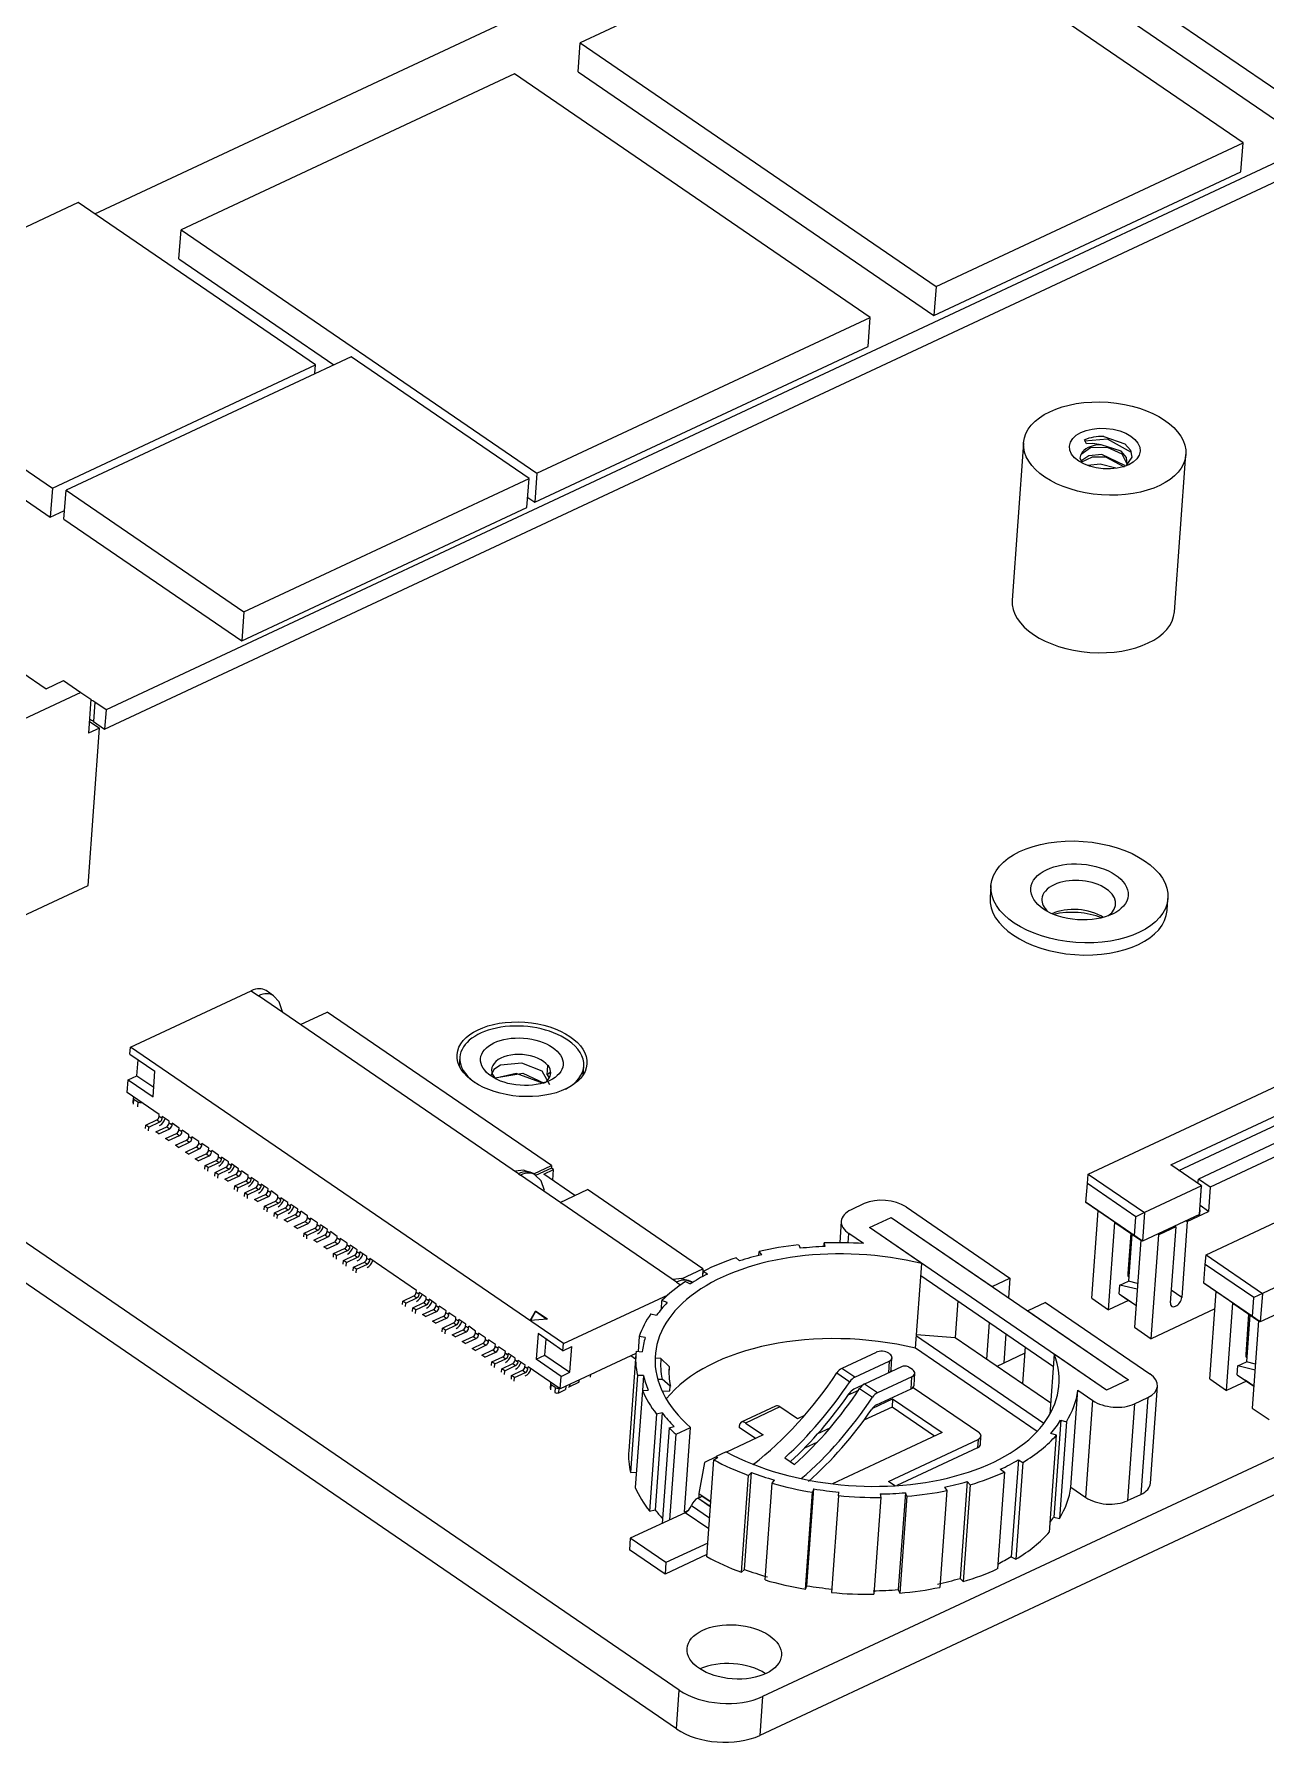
# Model space of a CAD drawing. Header units: millimetres. Extents: x 239 to 841, y 198 to 536.
# Drawn here: x 789.48 to 810.3, y 198.19 to 227.14 of the extents above; entities that cross this region are included whole.
import ezdxf

# ---------------------------------------------------------------- set-up
doc = ezdxf.new("R2010")
doc.units = ezdxf.units.MM

msp = doc.modelspace()

# ---------------------------------------------------------------- linework, layer by layer
for p, q in [((790.504, 224.105), (811.517, 233.935)), ((805.012, 229.941), (811.028, 225.822)), ((803.9, 229.421), (798.71, 226.993)), ((809.915, 225.302), (803.9, 229.421)), ((804.976, 229.45), (810.992, 225.331)), ((818.87, 228.901), (790.696, 215.721)), ((790.672, 215.393), (818.846, 228.574)), ((798.674, 226.502), (798.71, 226.993)), ((798.71, 226.993), (804.725, 222.874)), ((797.598, 226.473), (791.963, 223.836)), ((803.613, 222.354), (797.598, 226.473)), ((798.674, 226.502), (804.69, 222.383)), ((804.725, 222.874), (809.915, 225.302)), ((809.88, 224.811), (809.915, 225.302)), ((804.69, 222.383), (809.88, 224.811)), ((790.226, 224.295), (785.778, 222.214)), ((794.237, 221.549), (790.226, 224.295)), ((791.927, 223.345), (791.963, 223.836)), ((791.963, 223.836), (797.979, 219.718)), ((791.927, 223.345), (794.547, 221.552)), ((800.384, 199.148), (765.862, 222.785)), ((804.725, 222.874), (804.69, 222.383)), ((797.979, 219.718), (803.613, 222.354)), ((803.578, 221.863), (803.613, 222.354)), ((800.337, 198.493), (765.814, 222.13)), ((785.778, 222.214), (789.788, 219.468)), ((797.943, 219.227), (803.578, 221.863)), ((785.742, 221.723), (789.752, 218.977)), ((789.788, 219.468), (794.237, 221.549)), ((794.838, 221.688), (790.019, 219.434)), ((794.226, 221.402), (794.237, 221.549)), ((797.846, 219.629), (794.838, 221.688)), ((782.947, 220.687), (789.681, 216.077)), ((806.206, 220.235), (806.013, 217.574)), ((807.27, 220.213), (807.237, 220.282)), ((808.755, 217.375), (808.949, 220.035)), ((789.788, 219.468), (789.752, 218.977)), ((789.984, 218.942), (790.019, 219.434)), ((790.019, 219.434), (793.027, 217.374)), ((793.027, 217.374), (797.846, 219.629)), ((797.811, 219.138), (797.846, 219.629)), ((797.979, 219.718), (797.943, 219.227)), ((797.823, 219.309), (797.943, 219.227)), ((789.752, 218.977), (789.994, 219.09)), ((789.984, 218.942), (792.991, 216.883)), ((792.991, 216.883), (797.811, 219.138)), ((793.027, 217.374), (792.991, 216.883)), ((840.719, 217.247), (801.794, 199.038)), ((840.671, 216.593), (801.747, 198.383)), ((790.27, 216.015), (788.398, 215.139)), ((789.681, 216.077), (789.977, 216.215)), ((789.977, 216.215), (790.27, 216.015)), ((790.27, 216.015), (790.44, 215.897)), ((790.44, 215.897), (790.399, 215.324)), ((790.505, 215.851), (790.481, 215.523)), ((790.696, 215.721), (790.505, 215.851)), ((790.696, 215.721), (790.672, 215.393)), ((790.391, 212.75), (790.584, 215.411)), ((790.584, 215.411), (790.399, 215.324)), ((790.413, 215.528), (790.584, 215.411)), ((790.481, 215.523), (790.672, 215.393)), ((788.818, 212.014), (790.391, 212.75)), ((805.654, 212.75), (805.639, 212.545)), ((808.631, 212.328), (808.646, 212.532)), ((807.296, 207.872), (815.452, 211.688)), ((791.109, 210.016), (793.148, 210.97)), ((793.148, 210.97), (793.273, 210.884)), ((797.668, 207.875), (793.273, 210.884)), ((793.526, 210.887), (793.4, 210.973)), ((808.694, 208.026), (814.922, 210.939)), ((808.829, 207.933), (814.909, 210.777)), ((793.982, 210.398), (794.436, 210.611)), ((798.227, 208.015), (794.436, 210.611)), ((815.114, 210.573), (809.16, 207.787)), ((809.29, 206.507), (817.445, 210.323)), ((815.315, 210.435), (809.361, 207.65)), ((791.1, 209.897), (791.109, 210.016)), ((791.1, 209.897), (791.521, 209.609)), ((798.428, 205.005), (791.109, 210.016)), ((791.217, 209.533), (791.236, 209.804)), ((791.49, 209.175), (791.521, 209.609)), ((796.677, 209.847), (796.666, 209.701)), ((798.152, 209.55), (798.163, 209.707)), ((798.209, 209.592), (798.152, 209.55)), ((798.163, 209.707), (798.168, 209.713)), ((798.761, 209.549), (798.771, 209.694)), ((791.053, 209.251), (791.068, 209.463)), ((791.068, 209.463), (791.217, 209.533)), ((791.068, 209.463), (791.49, 209.175)), ((791.217, 209.533), (791.501, 209.338)), ((791.596, 208.879), (791.053, 209.251)), ((791.155, 209.158), (791.149, 209.076)), ((791.162, 209.055), (791.168, 209.137)), ((791.168, 209.137), (791.235, 209.092)), ((791.235, 209.092), (791.229, 209.01)), ((791.368, 208.701), (791.554, 208.788)), ((791.418, 208.667), (791.604, 208.753)), ((791.554, 208.788), (791.604, 208.753)), ((791.594, 208.846), (791.596, 208.879)), ((791.644, 208.812), (791.594, 208.846)), ((791.644, 208.812), (791.646, 208.844)), ((791.763, 208.764), (791.646, 208.844)), ((791.761, 208.732), (791.763, 208.764)), ((791.811, 208.697), (791.761, 208.732)), ((791.811, 208.697), (791.813, 208.73)), ((791.93, 208.65), (791.813, 208.73)), ((791.364, 208.64), (791.368, 208.701)), ((791.418, 208.667), (791.368, 208.701)), ((791.414, 208.605), (791.418, 208.667)), ((791.535, 208.587), (791.721, 208.673)), ((791.586, 208.552), (791.535, 208.587)), ((791.586, 208.552), (791.771, 208.639)), ((791.703, 208.472), (791.888, 208.559)), ((791.753, 208.438), (791.703, 208.472)), ((791.721, 208.673), (791.771, 208.639)), ((791.753, 208.438), (791.938, 208.525)), ((791.87, 208.358), (792.055, 208.444)), ((791.888, 208.559), (791.938, 208.525)), ((791.928, 208.617), (791.93, 208.65)), ((791.978, 208.583), (791.928, 208.617)), ((791.978, 208.583), (791.98, 208.616)), ((792.097, 208.535), (791.98, 208.616)), ((792.055, 208.444), (792.105, 208.41)), ((792.095, 208.503), (792.097, 208.535)), ((792.145, 208.468), (792.095, 208.503)), ((792.145, 208.468), (792.148, 208.501)), ((792.264, 208.421), (792.148, 208.501)), ((791.92, 208.323), (791.87, 208.358)), ((791.92, 208.323), (792.105, 208.41)), ((792.037, 208.243), (792.222, 208.33)), ((792.087, 208.209), (792.037, 208.243)), ((792.087, 208.209), (792.272, 208.296)), ((792.204, 208.129), (792.389, 208.216)), ((792.222, 208.33), (792.272, 208.296)), ((792.254, 208.095), (792.439, 208.181)), ((792.262, 208.388), (792.264, 208.421)), ((792.312, 208.354), (792.262, 208.388)), ((792.312, 208.354), (792.315, 208.387)), ((792.432, 208.307), (792.315, 208.387)), ((792.389, 208.216), (792.439, 208.181)), ((792.429, 208.274), (792.432, 208.307)), ((792.479, 208.24), (792.429, 208.274)), ((792.479, 208.24), (792.482, 208.272)), ((792.599, 208.192), (792.482, 208.272)), ((792.596, 208.159), (792.599, 208.192)), ((792.646, 208.125), (792.596, 208.159)), ((792.646, 208.125), (792.649, 208.158)), ((792.766, 208.078), (792.649, 208.158)), ((792.254, 208.095), (792.204, 208.129)), ((792.366, 207.953), (792.371, 208.014)), ((792.371, 208.014), (792.556, 208.101)), ((792.421, 207.98), (792.371, 208.014)), ((792.417, 207.919), (792.421, 207.98)), ((792.421, 207.98), (792.606, 208.067)), ((792.534, 207.839), (792.538, 207.9)), ((792.538, 207.9), (792.723, 207.987)), ((792.588, 207.866), (792.538, 207.9)), ((792.556, 208.101), (792.606, 208.067)), ((792.584, 207.804), (792.588, 207.866)), ((792.588, 207.866), (792.774, 207.952)), ((792.705, 207.786), (792.89, 207.872)), ((792.723, 207.987), (792.774, 207.952)), ((792.763, 208.045), (792.766, 208.078)), ((792.814, 208.011), (792.763, 208.045)), ((792.814, 208.011), (792.816, 208.043)), ((792.933, 207.963), (792.816, 208.043)), ((792.89, 207.872), (792.941, 207.838)), ((792.931, 207.931), (792.933, 207.963)), ((792.981, 207.896), (792.931, 207.931)), ((792.981, 207.896), (792.983, 207.929)), ((793.1, 207.849), (792.983, 207.929)), ((797.668, 207.875), (797.701, 207.852)), ((800.341, 206.045), (797.701, 207.852)), ((797.954, 207.855), (797.92, 207.878)), ((797.927, 207.874), (798.227, 208.015)), ((798.224, 207.974), (797.956, 207.848)), ((798.094, 207.871), (798.261, 207.949)), ((798.621, 207.51), (798.094, 207.871)), ((798.227, 208.015), (798.224, 207.974)), ((798.261, 207.949), (798.224, 207.974)), ((798.248, 207.766), (798.261, 207.949)), ((807.283, 207.71), (807.296, 207.872)), ((807.296, 207.872), (808.249, 207.22)), ((809.212, 207.671), (808.694, 208.026)), ((792.755, 207.751), (792.705, 207.786)), ((792.755, 207.751), (792.941, 207.838)), ((792.868, 207.61), (792.872, 207.671)), ((792.872, 207.671), (793.058, 207.758)), ((792.922, 207.637), (792.872, 207.671)), ((792.918, 207.576), (792.922, 207.637)), ((792.922, 207.637), (793.108, 207.724)), ((793.039, 207.557), (793.225, 207.644)), ((793.058, 207.758), (793.108, 207.724)), ((793.089, 207.523), (793.275, 207.609)), ((793.098, 207.816), (793.1, 207.849)), ((793.148, 207.782), (793.098, 207.816)), ((793.148, 207.782), (793.15, 207.815)), ((793.267, 207.735), (793.15, 207.815)), ((793.225, 207.644), (793.275, 207.609)), ((793.265, 207.702), (793.267, 207.735)), ((793.315, 207.668), (793.265, 207.702)), ((793.315, 207.668), (793.317, 207.7)), ((793.434, 207.62), (793.317, 207.7)), ((793.432, 207.587), (793.434, 207.62)), ((793.482, 207.553), (793.432, 207.587)), ((793.482, 207.553), (793.484, 207.586)), ((793.601, 207.506), (793.484, 207.586)), ((798.371, 207.393), (798.833, 207.61)), ((800.786, 206.272), (798.833, 207.61)), ((807.26, 207.391), (807.283, 207.71)), ((808.102, 207.149), (807.283, 207.71)), ((809.212, 207.671), (808.249, 207.22)), ((809.15, 207.714), (809.16, 207.787)), ((809.361, 207.65), (809.16, 207.787)), ((809.177, 207.188), (809.212, 207.671)), ((809.185, 207.268), (809.214, 207.67)), ((809.212, 207.671), (809.214, 207.67)), ((809.361, 207.65), (809.331, 207.241)), ((793.035, 207.495), (793.039, 207.557)), ((793.089, 207.523), (793.039, 207.557)), ((793.085, 207.461), (793.089, 207.523)), ((793.206, 207.442), (793.392, 207.529)), ((793.257, 207.408), (793.206, 207.442)), ((793.257, 207.408), (793.442, 207.495)), ((793.369, 207.267), (793.374, 207.328)), ((793.374, 207.328), (793.559, 207.415)), ((793.424, 207.294), (793.374, 207.328)), ((793.392, 207.529), (793.442, 207.495)), ((793.419, 207.232), (793.424, 207.294)), ((793.424, 207.294), (793.609, 207.38)), ((793.541, 207.214), (793.726, 207.3)), ((793.559, 207.415), (793.609, 207.38)), ((793.599, 207.473), (793.601, 207.506)), ((793.649, 207.439), (793.599, 207.473)), ((793.649, 207.439), (793.651, 207.471)), ((793.768, 207.391), (793.651, 207.471)), ((793.726, 207.3), (793.776, 207.266)), ((793.766, 207.359), (793.768, 207.391)), ((793.816, 207.324), (793.766, 207.359)), ((793.816, 207.324), (793.819, 207.357)), ((793.935, 207.277), (793.819, 207.357)), ((793.933, 207.244), (793.935, 207.277)), ((803.513, 207.372), (803.289, 207.267)), ((804.218, 207.317), (805.975, 206.114)), ((807.26, 207.391), (807.261, 207.389)), ((808.078, 206.83), (807.26, 207.391)), ((808.214, 206.737), (807.261, 207.389)), ((809.331, 207.241), (809.19, 207.338)), ((793.536, 207.152), (793.541, 207.214)), ((793.591, 207.179), (793.541, 207.214)), ((793.586, 207.118), (793.591, 207.179)), ((793.591, 207.179), (793.776, 207.266)), ((793.708, 207.099), (793.893, 207.186)), ((793.758, 207.065), (793.708, 207.099)), ((793.758, 207.065), (793.943, 207.152)), ((793.875, 206.985), (794.06, 207.072)), ((793.925, 206.95), (793.875, 206.985)), ((793.893, 207.186), (793.943, 207.152)), ((793.925, 206.95), (794.11, 207.037)), ((793.983, 207.21), (793.933, 207.244)), ((793.983, 207.21), (793.986, 207.243)), ((794.103, 207.163), (793.986, 207.243)), ((794.06, 207.072), (794.11, 207.037)), ((794.1, 207.13), (794.103, 207.163)), ((794.15, 207.095), (794.1, 207.13)), ((794.15, 207.095), (794.153, 207.128)), ((794.27, 207.048), (794.153, 207.128)), ((794.267, 207.015), (794.27, 207.048)), ((794.317, 206.981), (794.267, 207.015)), ((794.317, 206.981), (794.32, 207.014)), ((794.437, 206.934), (794.32, 207.014)), ((803.124, 207.075), (803.098, 206.711)), ((803.598, 206.966), (803.969, 207.139)), ((803.598, 206.966), (803.969, 207.139)), ((803.969, 207.139), (807.979, 204.393)), ((803.969, 207.139), (805.673, 205.972)), ((807.359, 205.773), (807.466, 207.249)), ((807.643, 205.579), (807.75, 207.052)), ((807.75, 207.052), (808.185, 206.755)), ((808.078, 206.83), (808.102, 207.149)), ((808.249, 207.22), (808.102, 207.149)), ((808.249, 207.22), (808.214, 206.737)), ((809.177, 207.188), (808.214, 206.737)), ((808.779, 206.982), (808.49, 206.847)), ((808.779, 206.982), (808.685, 205.697)), ((808.762, 206.994), (808.779, 206.982)), ((808.972, 207.072), (808.878, 205.787)), ((808.955, 207.084), (808.972, 207.072)), ((808.972, 207.072), (809.331, 207.241)), ((809.185, 207.268), (809.177, 207.188)), ((794.037, 206.809), (794.042, 206.87)), ((794.042, 206.87), (794.227, 206.957)), ((794.092, 206.836), (794.042, 206.87)), ((794.088, 206.775), (794.092, 206.836)), ((794.092, 206.836), (794.277, 206.923)), ((794.209, 206.756), (794.394, 206.843)), ((794.259, 206.722), (794.209, 206.756)), ((794.227, 206.957), (794.277, 206.923)), ((794.259, 206.722), (794.444, 206.808)), ((794.376, 206.642), (794.561, 206.728)), ((794.394, 206.843), (794.444, 206.808)), ((794.426, 206.607), (794.612, 206.694)), ((794.434, 206.901), (794.437, 206.934)), ((794.485, 206.867), (794.434, 206.901)), ((794.485, 206.867), (794.487, 206.899)), ((794.604, 206.819), (794.487, 206.899)), ((794.561, 206.728), (794.612, 206.694)), ((794.602, 206.787), (794.604, 206.819)), ((794.652, 206.752), (794.602, 206.787)), ((794.652, 206.752), (794.654, 206.785)), ((794.771, 206.705), (794.654, 206.785)), ((794.769, 206.672), (794.771, 206.705)), ((802.833, 206.647), (802.837, 206.707)), ((802.852, 206.648), (802.837, 206.707)), ((803.241, 206.709), (803.252, 206.865)), ((803.497, 206.698), (803.252, 206.865)), ((807.609, 204.22), (803.598, 206.966)), ((804.483, 206.36), (803.598, 206.966)), ((808.016, 206.87), (807.967, 206.189)), ((808.037, 206.856), (807.979, 206.06)), ((808.214, 206.737), (808.078, 206.83)), ((808.185, 206.755), (808.078, 205.281)), ((808.362, 205.087), (808.49, 206.847)), ((808.49, 206.847), (808.473, 206.858)), ((794.426, 206.607), (794.376, 206.642)), ((794.539, 206.466), (794.543, 206.527)), ((794.543, 206.527), (794.729, 206.614)), ((794.593, 206.493), (794.543, 206.527)), ((794.589, 206.431), (794.593, 206.493)), ((794.593, 206.493), (794.779, 206.58)), ((794.706, 206.351), (794.71, 206.413)), ((794.71, 206.413), (794.896, 206.499)), ((794.76, 206.378), (794.71, 206.413)), ((794.729, 206.614), (794.779, 206.58)), ((794.76, 206.378), (794.946, 206.465)), ((794.819, 206.638), (794.769, 206.672)), ((794.819, 206.638), (794.821, 206.671)), ((794.938, 206.59), (794.821, 206.671)), ((794.896, 206.499), (794.946, 206.465)), ((794.936, 206.558), (794.938, 206.59)), ((794.986, 206.523), (794.936, 206.558)), ((794.986, 206.523), (794.988, 206.556)), ((795.105, 206.476), (794.988, 206.556)), ((795.103, 206.443), (795.105, 206.476)), ((795.153, 206.409), (795.103, 206.443)), ((795.153, 206.409), (795.155, 206.442)), ((795.941, 205.904), (795.155, 206.442)), ((801.349, 206.456), (801.405, 206.404)), ((801.729, 206.496), (801.734, 206.563)), ((801.78, 206.508), (801.734, 206.563)), ((802.404, 206.676), (802.431, 206.618)), ((809.276, 206.345), (809.29, 206.507)), ((809.29, 206.507), (810.242, 205.855)), ((794.756, 206.317), (794.76, 206.378)), ((794.873, 206.237), (794.877, 206.298)), ((794.877, 206.298), (795.063, 206.385)), ((794.928, 206.264), (794.877, 206.298)), ((794.923, 206.203), (794.928, 206.264)), ((794.928, 206.264), (795.113, 206.351)), ((795.063, 206.385), (795.113, 206.351)), ((800.425, 206.103), (800.786, 206.272)), ((800.786, 206.272), (800.777, 206.138)), ((800.783, 206.141), (800.789, 206.227)), ((800.86, 206.182), (800.789, 206.227)), ((804.379, 204.927), (804.483, 206.36)), ((804.468, 206.155), (806.709, 204.621)), ((805.673, 205.972), (805.975, 206.114)), ((805.975, 206.114), (805.951, 205.782)), ((807.982, 206.401), (808.002, 206.387)), ((809.253, 206.026), (809.276, 206.345)), ((810.095, 205.784), (809.276, 206.345)), ((811.206, 206.306), (810.242, 205.855)), ((795.938, 205.871), (795.941, 205.904)), ((795.988, 205.837), (795.938, 205.871)), ((795.988, 205.837), (795.991, 205.87)), ((796.108, 205.79), (795.991, 205.87)), ((798.428, 205.005), (800.197, 205.833)), ((800.341, 206.045), (800.407, 205.999)), ((800.489, 206.055), (800.569, 206.014)), ((800.607, 206.039), (800.594, 206.048)), ((807.823, 205.845), (807.834, 205.993)), ((807.823, 205.845), (807.959, 205.752)), ((807.823, 205.845), (808.105, 205.653)), ((807.834, 205.993), (807.979, 206.06)), ((808.124, 205.924), (807.834, 205.993)), ((808.132, 206.024), (807.979, 206.06)), ((808.878, 205.787), (808.701, 205.909)), ((809.253, 206.026), (809.255, 206.024)), ((810.072, 205.465), (809.253, 206.026)), ((810.207, 205.372), (809.255, 206.024)), ((809.353, 204.408), (809.46, 205.884)), ((810.242, 205.855), (810.095, 205.784)), ((810.242, 205.855), (810.207, 205.372)), ((811.171, 205.823), (810.207, 205.372)), ((795.708, 205.665), (795.713, 205.726)), ((795.713, 205.726), (795.898, 205.813)), ((795.763, 205.692), (795.713, 205.726)), ((795.759, 205.631), (795.763, 205.692)), ((795.763, 205.692), (795.948, 205.779)), ((795.876, 205.55), (795.88, 205.612)), ((795.88, 205.612), (796.065, 205.699)), ((795.93, 205.578), (795.88, 205.612)), ((795.898, 205.813), (795.948, 205.779)), ((795.926, 205.516), (795.93, 205.578)), ((795.93, 205.578), (796.115, 205.664)), ((796.047, 205.497), (796.232, 205.584)), ((796.065, 205.699), (796.115, 205.664)), ((796.097, 205.463), (796.283, 205.55)), ((796.105, 205.757), (796.108, 205.79)), ((796.156, 205.723), (796.105, 205.757)), ((796.156, 205.723), (796.158, 205.755)), ((796.275, 205.675), (796.158, 205.755)), ((796.232, 205.584), (796.283, 205.55)), ((796.273, 205.642), (796.275, 205.675)), ((796.323, 205.608), (796.273, 205.642)), ((796.323, 205.608), (796.325, 205.641)), ((796.442, 205.561), (796.325, 205.641)), ((796.44, 205.528), (796.442, 205.561)), ((797.863, 205.396), (797.956, 205.554)), ((797.955, 205.546), (797.868, 205.396)), ((797.956, 205.554), (797.955, 205.546)), ((798.145, 205.416), (797.955, 205.546)), ((798.156, 205.417), (797.956, 205.554)), ((800.082, 205.589), (800.092, 205.733)), ((800.183, 205.701), (800.092, 205.733)), ((805.094, 205.727), (805.049, 205.11)), ((806.577, 205.702), (806.275, 205.56)), ((806.275, 205.56), (807.979, 204.393)), ((806.577, 205.702), (808.34, 204.494)), ((807.359, 205.773), (807.643, 205.579)), ((807.981, 205.737), (807.643, 205.579)), ((808.105, 205.652), (807.959, 205.752)), ((809.439, 205.591), (808.362, 205.087)), ((809.637, 204.214), (809.744, 205.687)), ((809.744, 205.687), (810.178, 205.39)), ((810.072, 205.465), (810.095, 205.784)), ((796.097, 205.463), (796.047, 205.497)), ((796.214, 205.383), (796.4, 205.47)), ((796.264, 205.349), (796.214, 205.383)), ((796.264, 205.349), (796.45, 205.435)), ((796.377, 205.207), (796.381, 205.269)), ((796.381, 205.269), (796.567, 205.355)), ((796.431, 205.234), (796.381, 205.269)), ((796.4, 205.47), (796.45, 205.435)), ((796.431, 205.234), (796.617, 205.321)), ((796.49, 205.494), (796.44, 205.528)), ((796.49, 205.494), (796.492, 205.526)), ((796.609, 205.446), (796.492, 205.526)), ((796.567, 205.355), (796.617, 205.321)), ((796.607, 205.414), (796.609, 205.446)), ((796.657, 205.379), (796.607, 205.414)), ((796.657, 205.379), (796.659, 205.412)), ((796.776, 205.332), (796.659, 205.412)), ((796.774, 205.299), (796.776, 205.332)), ((796.824, 205.265), (796.774, 205.299)), ((796.824, 205.265), (796.826, 205.298)), ((796.943, 205.218), (796.826, 205.298)), ((798.156, 205.417), (797.863, 205.396)), ((799.906, 205.511), (800.002, 205.485)), ((805.584, 204.744), (805.629, 205.361)), ((808.078, 205.281), (808.362, 205.087)), ((810.01, 205.505), (809.96, 204.824)), ((810.03, 205.491), (809.972, 204.695)), ((810.178, 205.39), (810.071, 203.916)), ((810.207, 205.372), (810.072, 205.465)), ((796.427, 205.173), (796.431, 205.234)), ((796.548, 205.154), (796.734, 205.241)), ((796.599, 205.12), (796.548, 205.154)), ((796.599, 205.12), (796.784, 205.207)), ((796.716, 205.04), (796.901, 205.127)), ((796.766, 205.006), (796.716, 205.04)), ((796.734, 205.241), (796.784, 205.207)), ((796.766, 205.006), (796.951, 205.092)), ((796.883, 204.925), (797.068, 205.012)), ((796.901, 205.127), (796.951, 205.092)), ((796.933, 204.891), (797.118, 204.978)), ((796.941, 205.185), (796.943, 205.218)), ((796.991, 205.151), (796.941, 205.185)), ((796.991, 205.151), (796.993, 205.183)), ((797.11, 205.103), (796.993, 205.183)), ((797.068, 205.012), (797.118, 204.978)), ((797.108, 205.07), (797.11, 205.103)), ((797.158, 205.036), (797.108, 205.07)), ((797.158, 205.036), (797.161, 205.069)), ((797.277, 204.989), (797.161, 205.069)), ((797.275, 204.956), (797.277, 204.989)), ((797.325, 204.922), (797.275, 204.956)), ((797.325, 204.922), (797.328, 204.954)), ((797.445, 204.874), (797.328, 204.954)), ((797.998, 205.174), (797.966, 204.741)), ((798.419, 204.886), (797.998, 205.174)), ((798.115, 204.81), (798.134, 205.081)), ((798.419, 204.886), (798.428, 205.005)), ((798.419, 204.886), (798.567, 204.956)), ((798.536, 204.522), (798.567, 204.956)), ((799.71, 205.126), (799.692, 204.874)), ((799.811, 205.111), (799.71, 205.126)), ((806.549, 203.656), (804.394, 205.132)), ((804.396, 205.162), (805.049, 205.11)), ((805.049, 205.11), (806.664, 204.005)), ((805.907, 205.17), (805.871, 204.681)), ((809.976, 205.036), (809.996, 205.022)), ((796.933, 204.891), (796.883, 204.925)), ((797.05, 204.811), (797.235, 204.898)), ((797.1, 204.777), (797.05, 204.811)), ((797.1, 204.777), (797.285, 204.863)), ((797.212, 204.635), (797.217, 204.697)), ((797.217, 204.697), (797.402, 204.783)), ((797.267, 204.662), (797.217, 204.697)), ((797.235, 204.898), (797.285, 204.863)), ((797.267, 204.662), (797.452, 204.749)), ((797.384, 204.582), (797.569, 204.669)), ((797.402, 204.783), (797.452, 204.749)), ((797.442, 204.842), (797.445, 204.874)), ((797.492, 204.807), (797.442, 204.842)), ((797.492, 204.807), (797.495, 204.84)), ((797.612, 204.76), (797.495, 204.84)), ((797.569, 204.669), (797.619, 204.635)), ((797.609, 204.727), (797.612, 204.76)), ((797.659, 204.693), (797.609, 204.727)), ((797.659, 204.693), (797.662, 204.726)), ((797.662, 204.726), (797.779, 204.646)), ((797.966, 204.741), (798.115, 204.81)), ((798.387, 204.452), (797.966, 204.741)), ((798.115, 204.81), (798.536, 204.522)), ((799.652, 204.838), (798.372, 204.239)), ((799.651, 204.83), (799.532, 203.192)), ((799.645, 204.743), (799.565, 204.798)), ((799.656, 204.877), (799.758, 204.868)), ((800.076, 204.753), (799.976, 204.761)), ((800.076, 204.753), (800.216, 204.617)), ((803.715, 204.858), (803.133, 204.586)), ((803.351, 204.437), (803.932, 204.71)), ((803.932, 204.71), (803.92, 204.511)), ((803.943, 204.83), (803.926, 204.842)), ((803.969, 204.564), (803.981, 204.768)), ((806.435, 203.52), (804.379, 204.927)), ((805.756, 204.627), (806.223, 204.845)), ((806.23, 204.949), (806.186, 204.332)), ((806.724, 204.826), (806.65, 203.811)), ((807.609, 204.22), (806.724, 204.826)), ((809.828, 204.628), (809.972, 204.695)), ((810.125, 204.659), (809.972, 204.695)), ((797.262, 204.601), (797.267, 204.662)), ((797.379, 204.521), (797.384, 204.582)), ((797.434, 204.548), (797.384, 204.582)), ((797.43, 204.486), (797.434, 204.548)), ((797.434, 204.548), (797.619, 204.635)), ((797.547, 204.406), (797.551, 204.468)), ((797.551, 204.468), (797.736, 204.555)), ((797.601, 204.433), (797.551, 204.468)), ((797.597, 204.372), (797.601, 204.433)), ((797.601, 204.433), (797.786, 204.52)), ((797.736, 204.555), (797.786, 204.52)), ((797.776, 204.613), (797.779, 204.646)), ((797.827, 204.578), (797.776, 204.613)), ((797.827, 204.578), (797.829, 204.611)), ((798.372, 204.239), (797.829, 204.611)), ((798.372, 204.239), (798.387, 204.452)), ((798.387, 204.452), (798.536, 204.522)), ((798.689, 204.388), (798.686, 204.353)), ((798.886, 204.438), (798.89, 204.482)), ((799.679, 204.466), (799.56, 202.828)), ((799.781, 204.468), (799.679, 204.466)), ((799.781, 204.468), (799.762, 204.212)), ((800.021, 204.405), (800.095, 204.407)), ((800.234, 204.288), (800.095, 204.407)), ((800.216, 204.617), (800.211, 204.54)), ((803.049, 204.509), (803.267, 204.361)), ((803.351, 204.437), (803.133, 204.586)), ((804.14, 204.614), (803.518, 204.323)), ((804.316, 204.446), (803.735, 204.174)), ((804.327, 204.567), (804.274, 204.604)), ((804.304, 204.243), (804.316, 204.446)), ((804.354, 204.301), (804.366, 204.505)), ((807.979, 204.393), (807.609, 204.22)), ((807.979, 204.393), (807.609, 204.22)), ((809.353, 204.408), (809.637, 204.214)), ((809.817, 204.48), (809.828, 204.628)), ((809.817, 204.48), (809.952, 204.387)), ((809.817, 204.48), (810.098, 204.288)), ((810.118, 204.559), (809.828, 204.628)), ((810.098, 204.287), (809.952, 204.387)), ((798.207, 204.33), (798.201, 204.248)), ((798.214, 204.227), (798.22, 204.309)), ((798.286, 204.263), (798.22, 204.309)), ((798.286, 204.263), (798.28, 204.182)), ((798.351, 204.176), (798.356, 204.25)), ((798.351, 204.176), (798.462, 204.228)), ((798.466, 204.283), (798.462, 204.228)), ((798.538, 204.283), (798.686, 204.353)), ((798.538, 204.283), (798.54, 204.318)), ((799.761, 204.212), (799.642, 202.575)), ((799.761, 204.212), (799.861, 204.221)), ((800.096, 204.203), (800.228, 204.206)), ((800.228, 204.206), (800.234, 204.288)), ((803.413, 204.215), (803.236, 204.132)), ((803.485, 204.303), (803.336, 204.233)), ((803.434, 204.246), (803.651, 204.098)), ((803.735, 204.174), (803.518, 204.323)), ((803.721, 203.97), (804.304, 204.243)), ((804.337, 204.266), (805.447, 203.506)), ((807.005, 202.578), (807.124, 204.216)), ((807.124, 204.216), (807.376, 204.043)), ((808.081, 203.988), (808.304, 204.092)), ((808.304, 204.092), (808.185, 202.455)), ((808.349, 202.647), (808.468, 204.285)), ((809.975, 204.372), (809.637, 204.214)), ((800.002, 203.814), (799.883, 202.176)), ((800.095, 203.834), (799.976, 202.197)), ((800.095, 203.834), (800.002, 203.814)), ((802.014, 203.948), (801.434, 203.676)), ((802.087, 203.935), (801.507, 203.663)), ((802.382, 203.733), (802.087, 203.935)), ((803.982, 203.932), (803.507, 203.709)), ((803.655, 203.917), (803.992, 204.075)), ((803.992, 204.075), (803.982, 203.932)), ((804.697, 203.442), (803.982, 203.932)), ((803.992, 204.075), (804.828, 203.503)), ((807.257, 202.406), (807.376, 204.043)), ((808.081, 203.988), (807.962, 202.351)), ((810.071, 203.916), (810.355, 203.722)), ((800.213, 203.58), (800.096, 201.967)), ((800.213, 203.58), (800.3, 203.607)), ((800.33, 203.473), (800.576, 203.587)), ((800.471, 202.155), (800.576, 203.587)), ((801.398, 203.609), (801.396, 203.589)), ((801.671, 203.4), (801.396, 203.589)), ((801.507, 203.663), (801.802, 203.461)), ((802.504, 203.79), (802.382, 203.733)), ((802.729, 203.484), (802.934, 203.58)), ((806.833, 203.709), (806.714, 202.071)), ((806.93, 203.685), (806.811, 202.047)), ((806.833, 203.709), (806.93, 203.685)), ((800.225, 202.028), (800.33, 203.473)), ((801.802, 203.461), (801.183, 203.172)), ((802.722, 203.342), (802.5, 203.239)), ((804.828, 203.503), (802.973, 202.635)), ((803.923, 202.677), (805.436, 203.385)), ((805.426, 203.242), (804.065, 202.606)), ((805.436, 203.385), (805.426, 203.242)), ((805.475, 203.3), (805.485, 203.443)), ((806.642, 201.821), (806.761, 203.458)), ((806.761, 203.458), (806.668, 203.489)), ((800.81, 202.997), (800.718, 202.471)), ((801.009, 203.09), (800.81, 202.997)), ((800.849, 201.404), (800.968, 203.041)), ((800.968, 203.041), (801.034, 203.083)), ((801.009, 203.097), (801.007, 203.066)), ((801.177, 203.175), (801.009, 203.097)), ((801.626, 202.968), (801.666, 202.987)), ((802.168, 203.077), (802.335, 202.963)), ((806.117, 203.041), (805.998, 201.404)), ((806.194, 202.998), (806.075, 201.361)), ((806.117, 203.041), (806.194, 202.998)), ((799.56, 202.828), (799.661, 202.831)), ((801.436, 201.141), (801.555, 202.778)), ((801.487, 201.19), (801.606, 202.827)), ((801.606, 202.827), (801.555, 202.778)), ((801.835, 201.01), (801.954, 202.647)), ((801.954, 202.647), (801.993, 202.7)), ((804.031, 202.603), (803.923, 202.677)), ((805.25, 202.673), (805.131, 201.036)), ((805.303, 202.62), (805.25, 202.673)), ((805.881, 202.834), (805.762, 201.197)), ((805.813, 202.881), (805.881, 202.834)), ((800.91, 202.249), (800.698, 202.394)), ((800.91, 202.252), (800.701, 202.395)), ((800.718, 202.471), (800.713, 202.401)), ((800.718, 202.471), (800.917, 202.335)), ((800.772, 202.428), (800.916, 202.329)), ((802.519, 200.856), (802.638, 202.493)), ((802.54, 200.912), (802.659, 202.55)), ((802.659, 202.55), (802.638, 202.493)), ((803.077, 202.435), (802.958, 200.798)), ((803.077, 202.435), (803.085, 202.494)), ((803.793, 202.405), (803.674, 200.768)), ((803.782, 202.464), (803.793, 202.405)), ((804.207, 202.485), (804.088, 200.847)), ((804.23, 202.426), (804.111, 200.789)), ((804.23, 202.426), (804.207, 202.485)), ((804.909, 202.523), (804.79, 200.885)), ((804.868, 202.578), (804.909, 202.523)), ((805.303, 202.62), (805.184, 200.982)), ((807.005, 202.578), (807.257, 202.406)), ((807.962, 202.351), (808.185, 202.455)), ((800.482, 202.148), (799.557, 201.715)), ((799.883, 202.176), (799.976, 202.197)), ((800.471, 202.155), (800.532, 202.183)), ((800.883, 201.873), (800.482, 202.148)), ((800.59, 202.271), (800.897, 202.061)), ((806.714, 202.071), (806.811, 202.047)), ((799.557, 201.715), (799.543, 201.522)), ((800.144, 201.11), (799.543, 201.522)), ((800.158, 201.303), (799.557, 201.715)), ((800.866, 201.634), (800.158, 201.303)), ((800.852, 201.441), (800.144, 201.11)), ((800.158, 201.303), (800.144, 201.11)), ((805.998, 201.404), (806.075, 201.361)), ((801.436, 201.141), (801.487, 201.19)), ((802.519, 200.856), (802.54, 200.912)), ((805.131, 201.036), (805.184, 200.982)), ((804.088, 200.847), (804.111, 200.789)), ((800.337, 198.493), (800.384, 199.148)), ((801.794, 199.038), (801.747, 198.383))]:
    msp.add_line(p, q)
for points in [[(807.562, 220.34), (807.914, 220.218), (808.013, 220.108), (808.035, 219.988), (807.935, 219.845)], [(807.198, 219.893), (807.162, 219.976), (807.176, 220.041)], [(807.916, 219.85), (807.53, 220.036), (807.309, 220.014), (807.175, 219.924)], [(807.176, 220.041), (807.336, 220.151), (807.616, 220.157), (807.867, 220.045), (807.959, 219.865)], [(808.031, 220.067), (807.626, 220.294), (807.236, 220.263)], [(807.518, 220.201), (807.374, 220.22), (807.27, 220.213)], [(807.956, 219.867), (807.944, 219.984), (807.853, 220.091), (807.518, 220.201)], [(807.181, 219.905), (807.37, 219.997), (807.59, 219.996), (807.908, 219.826)], [(807.766, 219.803), (807.497, 219.873), (807.294, 219.849)], [(793.678, 210.612), (793.624, 210.783), (793.524, 210.884)], [(798.197, 209.379), (798.067, 209.614), (797.722, 209.746), (797.365, 209.711), (797.251, 209.638), (797.206, 209.544)], [(798.2, 209.643), (798.186, 209.682), (798.168, 209.713)], [(798.21, 209.563), (798.208, 209.608), (798.2, 209.643)], [(797.266, 209.499), (797.739, 209.578), (798.102, 209.409)], [(798.089, 209.4), (797.627, 209.569), (797.282, 209.491)], [(798.152, 209.55), (798.172, 209.517), (798.184, 209.491)], [(797.918, 207.876), (797.753, 207.936), (797.615, 207.923)], [(798.105, 207.593), (798.049, 207.756), (797.952, 207.852)], [(800.591, 206.045), (800.423, 206.106), (800.284, 206.091)], [(798.515, 204.272), (798.529, 204.279), (798.538, 204.283)], [(798.686, 204.353), (798.677, 204.348), (798.673, 204.346)]]:
    msp.add_lwpolyline(points)
for centre, major_axis in [((807.577, 220.135), (1.371, -0.1)), ((807.577, 220.135), (0.598, -0.043)), ((807.15, 212.641), (-1.496, 0.109)), ((807.15, 212.641), (0.823, -0.06)), ((797.727, 209.812), (1.097, -0.08)), ((797.724, 209.771), (0.698, -0.051)), ((801.314, 199.794), (0.798, -0.058))]:
    msp.add_ellipse(centre, major_axis=major_axis, ratio=0.571137)
for centre, major_axis, ratio, start_param, end_param in [((807.571, 220.053), (0.499, -0.036), 0.571137, 1.630316, 2.345936), ((807.566, 219.971), (-0.399, 0.029), 0.571137, 4.872399, 6.103631), ((807.384, 217.474), (1.371, -0.1), 0.571137, 3.141643, 6.283137), ((790.32, 215.764), (-0.249, 0.018), 0.571137, 3.916733, 4.254577), ((790.296, 215.437), (0.249, -0.018), 0.571137, 0.77514, 1.112984), ((807.138, 212.477), (-0.623, 0.045), 0.571137, 2.526283, 5.487529), ((807.135, 212.436), (-1.496, 0.109), 0.571137, 0.00005, 3.141545), ((807.138, 212.477), (-0.623, 0.045), 0.571137, 0, 0.615312), ((807.138, 212.477), (-0.623, 0.045), 0.571137, 5.487529, 6.283185), ((807.102, 211.986), (0.623, -0.045), 0.571137, 0.80096, 2.345936), ((807.091, 211.822), (-0.823, 0.06), 0.571137, 4.198887, 5.225795), ((793.118, 210.56), (-0.282, -0.413), 0.586355, 3.141575, 3.924101), ((793.243, 210.475), (0.282, 0.413), 0.586355, 6.281008, 7.065694), ((797.724, 209.771), (-1.047, 0.076), 0.571137, 3.916733, 6.283185), ((797.712, 209.607), (-0.499, 0.036), 0.571137, 3.625329, 6.85488), ((797.724, 209.771), (-1.047, 0.076), 0.571137, 2.3963, 3.916733), ((797.724, 209.771), (-1.047, 0.076), 0.571137, 0, 0.745295), ((797.712, 209.607), (-0.499, 0.036), 0.571137, 2.562202, 3.39318), ((791.205, 209.155), (-0.0499, 0.0036), 0.571137, 5.681203, 7.058325), ((791.272, 209.109), (-0.0499, 0.0036), 0.571137, 0.77514, 2.152262), ((791.557, 208.829), (0.0282, 0.0413), 0.586355, 3.924101, 5.494898), ((791.607, 208.794), (0.071, 0.103), 0.586355, 3.924101, 5.246344), ((791.607, 208.794), (-0.0282, -0.0413), 0.586355, 0.782509, 2.353305), ((791.724, 208.714), (0.0282, 0.0413), 0.586355, 3.924101, 5.494898), ((791.774, 208.68), (-0.0282, -0.0413), 0.586355, 0.782509, 2.353305), ((791.891, 208.6), (0.0282, 0.0413), 0.586355, 3.924101, 5.494898), ((791.941, 208.565), (-0.0282, -0.0413), 0.586355, 0.782509, 2.353305), ((792.058, 208.485), (0.0282, 0.0413), 0.586355, 3.924101, 5.494898), ((792.108, 208.451), (-0.0282, -0.0413), 0.586355, 0.782509, 2.353305), ((792.225, 208.371), (0.0282, 0.0413), 0.586355, 3.924101, 5.494898), ((792.275, 208.337), (-0.0282, -0.0413), 0.586355, 0.782509, 2.353305), ((792.392, 208.257), (0.0282, 0.0413), 0.586355, 3.924101, 5.494898), ((792.442, 208.222), (-0.0282, -0.0413), 0.586355, 0.782509, 2.353305), ((792.559, 208.142), (0.0282, 0.0413), 0.586355, 3.924101, 5.494898), ((792.609, 208.108), (0.071, 0.103), 0.586355, 3.924101, 5.246344), ((792.609, 208.108), (-0.0282, -0.0413), 0.586355, 0.782509, 2.353305), ((792.726, 208.028), (0.0282, 0.0413), 0.586355, 3.924101, 5.494898), ((792.776, 207.993), (0.071, 0.103), 0.586355, 3.924101, 5.246344), ((792.776, 207.993), (-0.0282, -0.0413), 0.586355, 0.782509, 2.353305), ((792.893, 207.913), (0.0282, 0.0413), 0.586355, 3.924101, 5.494898), ((792.944, 207.879), (-0.0282, -0.0413), 0.586355, 0.782509, 2.353305), ((797.638, 207.466), (-0.282, -0.413), 0.586355, 3.141575, 3.924101), ((797.671, 207.443), (0.282, 0.413), 0.586355, 6.281008, 7.065694), ((793.061, 207.799), (0.0282, 0.0413), 0.586355, 3.924101, 5.494898), ((793.111, 207.765), (0.071, 0.103), 0.586355, 3.924101, 5.246344), ((793.111, 207.765), (-0.0282, -0.0413), 0.586355, 0.782509, 2.353305), ((793.228, 207.684), (0.0282, 0.0413), 0.586355, 3.924101, 5.494898), ((793.278, 207.65), (0.071, 0.103), 0.586355, 3.924101, 5.246344), ((793.278, 207.65), (-0.0282, -0.0413), 0.586355, 0.782509, 2.353305), ((793.395, 207.57), (0.0282, 0.0413), 0.586355, 3.924101, 5.494898), ((793.445, 207.536), (-0.0282, -0.0413), 0.586355, 0.782509, 2.353305), ((793.562, 207.456), (0.0282, 0.0413), 0.586355, 3.924101, 5.494898), ((793.612, 207.421), (0.071, 0.103), 0.586355, 3.924101, 5.246344), ((793.612, 207.421), (-0.0282, -0.0413), 0.586355, 0.782509, 2.353305), ((793.729, 207.341), (0.0282, 0.0413), 0.586355, 3.924101, 5.494898), ((793.779, 207.307), (0.071, 0.103), 0.586355, 3.924101, 5.246344), ((793.779, 207.307), (-0.0282, -0.0413), 0.586355, 0.782509, 2.353305), ((803.847, 207.143), (0.499, -0.036), 0.571137, 0.77514, 2.345936), ((793.896, 207.227), (0.0282, 0.0413), 0.586355, 3.924101, 5.494898), ((793.946, 207.193), (-0.0282, -0.0413), 0.586355, 0.782509, 2.353305), ((794.063, 207.112), (0.0282, 0.0413), 0.586355, 3.924101, 5.494898), ((794.113, 207.078), (-0.0282, -0.0413), 0.586355, 0.782509, 2.353305), ((794.23, 206.998), (0.0282, 0.0413), 0.586355, 3.924101, 5.494898), ((794.28, 206.964), (-0.0282, -0.0413), 0.586355, 0.782509, 2.353305), ((803.623, 207.039), (0.499, -0.036), 0.571137, 2.345936, 3.916733), ((794.28, 206.964), (0.071, 0.103), 0.586355, 3.924101, 5.246344), ((794.397, 206.884), (0.0282, 0.0413), 0.586355, 3.924101, 5.494898), ((794.447, 206.849), (-0.0282, -0.0413), 0.586355, 0.782509, 2.353305), ((794.564, 206.769), (0.0282, 0.0413), 0.586355, 3.924101, 5.494898), ((794.615, 206.735), (-0.0282, -0.0413), 0.586355, 0.782509, 2.353305), ((803.391, 204.558), (3.413, -0.248), 0.571137, 1.286967, 3.784851), ((803.391, 204.558), (3.74, -0.272), 0.571137, 1.583973, 1.760935), ((794.732, 206.655), (0.0282, 0.0413), 0.586355, 3.924101, 5.494898), ((794.782, 206.62), (0.071, 0.103), 0.586355, 3.924101, 5.246344), ((794.782, 206.62), (-0.0282, -0.0413), 0.586355, 0.782509, 2.353305), ((794.899, 206.54), (0.0282, 0.0413), 0.586355, 3.924101, 5.494898), ((794.949, 206.506), (0.071, 0.103), 0.586355, 3.924101, 5.246344), ((794.949, 206.506), (-0.0282, -0.0413), 0.586355, 0.782509, 2.353305), ((795.066, 206.426), (0.0282, 0.0413), 0.586355, 3.924101, 5.494898), ((795.116, 206.392), (0.071, 0.103), 0.586355, 3.924101, 5.246344), ((795.116, 206.392), (-0.0282, -0.0413), 0.586355, 0.782509, 2.353305), ((803.391, 204.558), (3.74, -0.272), 0.571137, 2.189405, 2.381017), ((803.391, 204.558), (3.637, -0.264), 0.571137, 2.070978, 2.189408), ((803.391, 204.558), (3.74, -0.272), 0.571137, 1.879361, 2.070976), ((803.391, 204.558), (3.637, -0.264), 0.571137, 1.760938, 1.879363), ((803.391, 204.558), (3.637, -0.264), 0.571137, 2.38102, 2.49945), ((808.063, 206.234), (-0.073, -0.107), 0.586355, 5.494898, 6.183201), ((795.901, 205.854), (0.0282, 0.0413), 0.586355, 3.924101, 5.494898), ((795.951, 205.82), (0.071, 0.103), 0.586355, 3.924101, 5.246344), ((795.951, 205.82), (-0.0282, -0.0413), 0.586355, 0.782509, 2.353305), ((803.391, 204.558), (3.74, -0.272), 0.571137, 2.499447, 2.691059), ((800.311, 205.635), (-0.282, -0.413), 0.586355, 3.141575, 3.924101), ((796.068, 205.74), (0.0282, 0.0413), 0.586355, 3.924101, 5.494898), ((796.118, 205.705), (0.071, 0.103), 0.586355, 3.924101, 5.246344), ((796.118, 205.705), (-0.0282, -0.0413), 0.586355, 0.782509, 2.353305), ((796.235, 205.625), (0.0282, 0.0413), 0.586355, 3.924101, 5.494898), ((796.286, 205.591), (-0.0282, -0.0413), 0.586355, 0.782509, 2.353305), ((803.391, 204.558), (3.637, -0.264), 0.571137, 2.691062, 2.809492), ((808.782, 205.742), (-0.073, -0.107), 0.586355, 5.494898, 8.63649), ((796.403, 205.511), (0.0282, 0.0413), 0.586355, 3.924101, 5.494898), ((796.453, 205.476), (-0.0282, -0.0413), 0.586355, 0.782509, 2.353305), ((796.57, 205.396), (0.0282, 0.0413), 0.586355, 3.924101, 5.494898), ((796.62, 205.362), (0.071, 0.103), 0.586355, 3.924101, 5.246344), ((796.62, 205.362), (-0.0282, -0.0413), 0.586355, 0.782509, 2.353305), ((796.737, 205.282), (0.0282, 0.0413), 0.586355, 3.924101, 5.494898), ((796.787, 205.248), (-0.0282, -0.0413), 0.586355, 0.782509, 2.353305), ((803.391, 204.558), (3.74, -0.272), 0.571137, 2.80949, 3.001102), ((803.287, 203.125), (-3.413, 0.248), 0.571137, 4.428559, 5.906838), ((796.904, 205.168), (0.0282, 0.0413), 0.586355, 3.924101, 5.494898), ((796.954, 205.133), (-0.0282, -0.0413), 0.586355, 0.782509, 2.353305), ((797.071, 205.053), (0.0282, 0.0413), 0.586355, 3.924101, 5.494898), ((797.121, 205.019), (-0.0282, -0.0413), 0.586355, 0.782509, 2.353305), ((797.238, 204.939), (0.0282, 0.0413), 0.586355, 3.924101, 5.494898), ((803.391, 204.558), (3.637, -0.264), 0.571137, 3.001104, 3.119535), ((797.288, 204.904), (-0.0282, -0.0413), 0.586355, 0.782509, 2.353305), ((797.405, 204.824), (0.0282, 0.0413), 0.586355, 3.924101, 5.494898), ((797.455, 204.79), (0.071, 0.103), 0.586355, 3.924101, 5.246344), ((797.455, 204.79), (-0.0282, -0.0413), 0.586355, 0.782509, 2.353305), ((797.572, 204.71), (0.0282, 0.0413), 0.586355, 3.924101, 5.494898), ((797.622, 204.676), (0.071, 0.103), 0.586355, 3.924101, 5.246344), ((797.622, 204.676), (-0.0282, -0.0413), 0.586355, 0.782509, 2.353305), ((803.391, 204.558), (3.74, -0.272), 0.571137, 3.119533, 3.311141), ((803.214, 204.484), (3.142, -0.228), 0.571137, 3.118906, 3.310518), ((803.391, 204.558), (3.413, -0.248), 0.571137, 4.048615, 6.546499), ((803.815, 204.79), (-0.15, 0.011), 0.571137, 3.916775, 5.487584), ((803.832, 204.778), (-0.15, 0.011), 0.571137, 2.345882, 3.91669), ((810.057, 204.869), (-0.073, -0.107), 0.586355, 5.494898, 6.183201), ((797.739, 204.595), (0.0282, 0.0413), 0.586355, 3.924101, 5.494898), ((797.789, 204.561), (0.071, 0.103), 0.586355, 3.924101, 5.246344), ((797.789, 204.561), (-0.0282, -0.0413), 0.586355, 0.782509, 2.353305), ((803.391, 204.558), (3.637, -0.264), 0.571137, 3.311142, 3.429572), ((803.205, 204.361), (-2.992, 0.217), 0.571137, 6.260499, 6.45211), ((801.014, 205.76), (2.299, 3.358), 0.586355, 4.211256, 4.741395), ((803.124, 204.463), (0.085, 0.124), 0.586355, 0.782509, 1.599802), ((803.342, 204.315), (-0.085, -0.124), 0.586355, 3.924101, 4.741395), ((803.82, 204.575), (0.15, -0.011), 0.571137, 5.786664, 6.290182), ((804.203, 204.571), (-0.0948, 0.0069), 0.571137, 3.916775, 5.487584), ((804.216, 204.515), (-0.15, 0.011), 0.571137, 2.345882, 3.91669), ((807.97, 204.321), (0.499, -0.036), 0.571137, 5.487529, 7.058325), ((798.257, 204.327), (-0.0499, 0.0036), 0.571137, 5.681203, 7.058325), ((798.318, 204.199), (0.0499, -0.0036), 0.571137, 3.916733, 5.487529), ((798.323, 204.281), (-0.0499, 0.0036), 0.571137, 0.77514, 2.152262), ((803.391, 204.558), (3.74, -0.272), 0.571137, 3.429571, 3.621183), ((801.232, 205.611), (-2.299, -3.358), 0.586355, 1.17694, 1.599802), ((801.281, 205.501), (-2.299, -3.358), 0.586355, 1.193594, 1.572847), ((801.399, 205.497), (2.299, 3.358), 0.586355, 4.318533, 4.741395), ((801.616, 205.348), (-2.299, -3.358), 0.586355, 1.140829, 1.599802), ((803.328, 204.11), (0.085, 0.124), 0.586355, 0.782509, 1.572847), ((803.509, 204.2), (0.085, 0.124), 0.586355, 0.782509, 1.599802), ((803.726, 204.052), (0.085, 0.124), 0.586355, 0.782509, 1.599802), ((804.204, 204.312), (-0.15, 0.011), 0.571137, 2.345882, 3.148589), ((803.391, 204.558), (3.74, -0.272), 0.571137, 5.992257, 6.25017), ((803.391, 204.558), (3.637, -0.264), 0.571137, 3.621184, 3.739614), ((802.078, 203.812), (0.064, -0.136), 0.574447, 2.369341, 3.141609), ((801.665, 205.238), (2.299, 3.358), 0.586355, 4.307055, 4.714439), ((803.712, 203.847), (-0.085, -0.124), 0.586355, 3.924101, 4.714439), ((807.747, 204.217), (0.499, -0.036), 0.571137, 3.916732, 5.487529), ((803.391, 204.558), (3.74, -0.272), 0.571137, 3.739614, 3.796443), ((801.498, 203.541), (-0.064, 0.136), 0.574447, 5.510934, 7.08173), ((803.391, 204.558), (3.637, -0.264), 0.571137, 5.873825, 5.992255), ((805.325, 203.311), (0.15, -0.011), 0.571137, 5.487529, 6.283162), ((805.336, 203.454), (0.15, -0.011), 0.571137, 5.487529, 7.058325), ((803.391, 204.558), (3.74, -0.272), 0.571137, 5.599866, 5.873827), ((803.272, 202.921), (-3.74, 0.272), 0.571137, 0.000002, 0.169548), ((803.391, 204.558), (3.74, -0.272), 0.571137, 4.049657, 4.24127), ((803.391, 204.558), (3.637, -0.264), 0.571137, 4.040439, 4.049656), ((803.391, 204.558), (3.637, -0.264), 0.571137, 5.481434, 5.599864), ((803.391, 204.558), (3.637, -0.264), 0.571137, 4.241268, 4.359698), ((803.391, 204.558), (3.74, -0.272), 0.571137, 4.3597, 4.551312), ((803.391, 204.558), (3.637, -0.264), 0.571137, 5.171391, 5.289821), ((803.391, 204.558), (3.74, -0.272), 0.571137, 5.289824, 5.481436), ((807.851, 202.684), (-0.499, 0.036), 0.571137, 2.345936, 3.141569), ((803.272, 202.921), (-3.74, 0.272), 0.571137, 0.287978, 0.479591), ((800.689, 202.271), (0.085, 0.124), 0.586355, 0.782509, 1.954481), ((800.689, 202.271), (0.085, 0.124), 0.586355, 0.75881, 0.782509), ((801.014, 205.76), (-2.299, -3.358), 0.586355, 0.75881, 0.782509), ((803.391, 204.558), (3.637, -0.264), 0.571137, 4.551311, 4.669741), ((803.391, 204.558), (3.74, -0.272), 0.571137, 4.669743, 4.861351), ((803.391, 204.558), (3.637, -0.264), 0.571137, 4.861348, 4.979779), ((803.391, 204.558), (3.74, -0.272), 0.571137, 4.979782, 5.171394), ((803.272, 202.921), (-3.74, 0.272), 0.571137, 2.850664, 3.108577), ((807.628, 202.579), (-0.499, 0.036), 0.571137, 0.775138, 2.345936), ((803.272, 202.921), (-3.637, 0.264), 0.571137, 0.479591, 0.555164), ((800.491, 202.271), (0.085, 0.124), 0.586355, 3.924101, 5.096074), ((803.272, 202.921), (-3.637, 0.264), 0.571137, 2.803242, 2.850662), ((803.272, 202.921), (-3.74, 0.272), 0.571137, 2.458274, 2.732235), ((803.272, 202.921), (-3.74, 0.272), 0.571137, 0.908064, 1.099677), ((803.272, 202.921), (-3.74, 0.272), 0.571137, 2.148232, 2.339844), ((803.272, 202.921), (-3.637, 0.264), 0.571137, 2.367572, 2.458271), ((803.272, 202.921), (-3.637, 0.264), 0.571137, 1.099676, 1.218106), ((803.272, 202.921), (-3.74, 0.272), 0.571137, 1.218107, 1.40972), ((803.272, 202.921), (-3.637, 0.264), 0.571137, 1.409718, 1.528148), ((803.272, 202.921), (-3.637, 0.264), 0.571137, 2.029799, 2.148229), ((803.272, 202.921), (-3.74, 0.272), 0.571137, 1.52815, 1.719758), ((803.272, 202.921), (-3.637, 0.264), 0.571137, 1.719756, 1.838186), ((803.272, 202.921), (-3.74, 0.272), 0.571137, 1.838189, 2.029801), ((801.266, 199.139), (0.798, -0.058), 0.571137, 0.801844, 2.33985), ((801.126, 199.495), (-0.997, 0.072), 0.571137, 0.77514, 2.345936), ((801.078, 198.84), (0.997, -0.072), 0.571137, 3.916733, 5.487529)]:
    msp.add_ellipse(centre, major_axis=major_axis, ratio=ratio, start_param=start_param, end_param=end_param)

doc.saveas('drawing.dxf')
